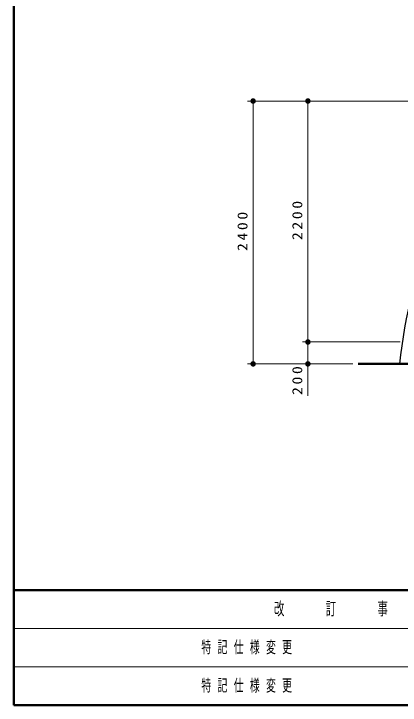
# Model space of a CAD drawing. Units: millimetres on the paper, scale 1:50. Extents: x -785 to -420, y 0 to 257.
# Drawn here: x -785 to -714.4, y 0 to 126.2 of the extents above; entities that cross this region are included whole.
import ezdxf

# ---------------------------------------------------------------- set-up
doc = ezdxf.new("R2010")
doc.units = ezdxf.units.MM
doc.layers.add('LY_1', color=7, linetype='Continuous', lineweight=25)
doc.layers.add('LY_2', color=7, linetype='Continuous', lineweight=13)
doc.styles.add('ＭＳ ゴシック', font='')
doc.styles.get('ＭＳ ゴシック').set_extended_font_data('MS Gothic')

# ---------------------------------------------------------------- blocks, each defined once
blk = doc.blocks.new('filled_dot')
at = {"color": 0, "linetype": 'Continuous', "lineweight": -2, "const_width": 1.25}
blk.add_lwpolyline([(-0.625, 0, 1), (0.625, 0, 1)], format="xyb", close=True, dxfattribs=at)

msp = doc.modelspace()

# ---------------------------------------------------------------- linework, layer by layer
at = {"layer": 'LY_1', "lineweight": 13}
for p, q in [((-691.536, 110.315), (-742.298, 110.315)), ((-741.298, 62.315), (-741.298, 110.315)), ((-731.298, 66.315), (-731.298, 110.315)), ((-714.452, 66.315), (-732.298, 66.315)), ((-731.298, 56.505), (-731.298, 66.315)), ((-723.089, 62.315), (-742.298, 62.315))]:
    msp.add_line(p, q, dxfattribs=at)
at = {"layer": 'LY_1', "lineweight": 50}
msp.add_line((-722.089, 62.315), (-623.216, 62.315), dxfattribs=at)
at = {"layer": 'LY_1'}
msp.add_arc((-634.297, 54.72), 80.605, 136.91763, 174.59345, dxfattribs=at)
at = {"layer": 'LY_2', "lineweight": 50}
for p, q in [((-785, 257), (-785, 0)), ((-785, 21), (-420, 21)), ((-785, 0), (-420, 0))]:
    msp.add_line(p, q, dxfattribs=at)
at = {"layer": 'LY_2'}
for p, q in [((-785, 14), (-658.5, 14)), ((-785, 7), (-658.5, 7))]:
    msp.add_line(p, q, dxfattribs=at)

# ---------------------------------------------------------------- block references
at = {"layer": 'LY_1', "lineweight": 13, "xscale": 0.4, "yscale": 0.4}
for p, rotation in [((-741.298, 110.315), 270), ((-731.298, 110.315), 270), ((-731.298, 66.315), 90), ((-731.298, 66.315), 270), ((-741.298, 62.315), 90), ((-731.298, 62.315), 90)]:
    msp.add_blockref('filled_dot', p, dxfattribs=dict(at, rotation=rotation))

# ---------------------------------------------------------------- texts
at = {"layer": 'LY_1', "char_height": 1.833, "attachment_point": 8, "rotation": 90, "style": 'ＭＳ ゴシック'}
for s, insert in [('\\T1.33;\\W1.15;2200', (-732.298, 88.743)), ('\\T1.33;\\W1.15;2400', (-742.298, 86.743)), ('\\T1.33;\\W1.15;200', (-732.298, 59.505))]:
    msp.add_mtext(s, dxfattribs=dict(at, insert=insert))
at = {"layer": 'LY_1', "char_height": 2.199, "attachment_point": 4, "style": 'ＭＳ ゴシック'}
for insert in [(-750.75, 10.5), (-750.75, 3.5)]:
    msp.add_mtext('\\T1.64;\\W0.6;特記仕様変更', dxfattribs=dict(at, insert=insert))
at = {"layer": 'LY_2', "insert": (-721.75, 17.5), "char_height": 2.346, "attachment_point": 5, "style": 'ＭＳ ゴシック'}
msp.add_mtext('\\T1.64;\\W0.6;改\u3000\u3000訂\u3000\u3000事\u3000\u3000項', dxfattribs=at)

doc.saveas('drawing.dxf')
